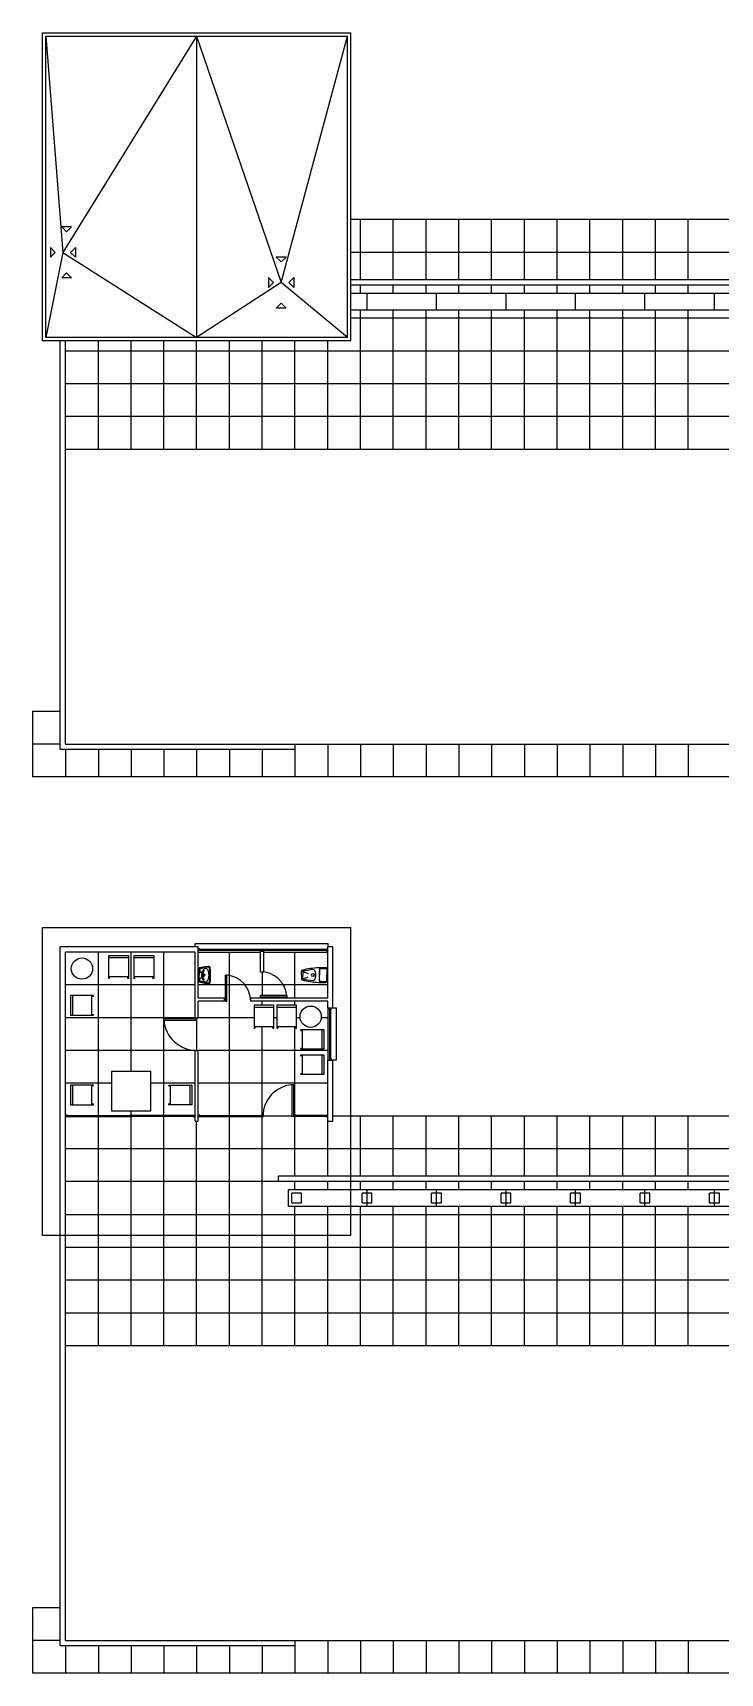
# Model space of a CAD drawing. Header units: inches. Extents: x -1 to 115, y -1 to 49.
# Drawn here: x -0.8 to 20.1, y -0.8 to 49.2 of the extents above; entities that cross this region are included whole.
import ezdxf

# ---------------------------------------------------------------- set-up
doc = ezdxf.new("R2010")
doc.units = ezdxf.units.IN
doc.header["$MEASUREMENT"] = 0
for name, color, linetype in [('Cancel', 30, 'CONTINUOUS'), ('Crystal', 4, 'CONTINUOUS'), ('Doors', 3, 'CONTINUOUS'), ('Flooring', 1, 'CONTINUOUS'), ('Furniture', 2, 'CONTINUOUS'), ('Projection', 5, 'CONTINUOUS'), ('Roof', 6, 'CONTINUOUS'), ('Walls', 7, 'CONTINUOUS')]:
    doc.layers.add(name, color=color, linetype=linetype)

msp = doc.modelspace()

# ---------------------------------------------------------------- linework, layer by layer
at = {"layer": 'Cancel'}
for p, q in [((4.26, 21.265), (4.21, 21.265)), ((4.21, 21.215), (4.21, 21.265)), ((4.26, 21.215), (4.21, 21.215)), ((4.26, 21.215), (4.26, 21.265)), ((8.11, 21.265), (8.16, 21.265)), ((8.11, 21.215), (8.11, 21.265)), ((8.11, 21.215), (8.16, 21.215)), ((8.16, 21.215), (8.16, 21.265)), ((8.215, 19.46), (8.265, 19.46)), ((8.215, 19.41), (8.215, 19.46)), ((8.215, 19.41), (8.265, 19.41)), ((8.265, 19.41), (8.265, 19.46)), ((8.215, 17.91), (8.215, 17.86)), ((8.215, 17.91), (8.265, 17.91)), ((8.215, 17.86), (8.265, 17.86)), ((8.265, 17.91), (8.265, 17.86)), ((0.21, 16.185), (0.16, 16.185)), ((0.16, 16.135), (0.16, 16.185)), ((0.21, 16.135), (0.16, 16.135)), ((0.21, 16.135), (0.21, 16.185)), ((2.135, 16.135), (2.135, 16.185)), ((2.185, 16.185), (2.135, 16.185)), ((2.185, 16.135), (2.135, 16.135)), ((2.185, 16.135), (2.185, 16.185)), ((4.06, 16.135), (4.06, 16.185)), ((4.06, 16.185), (4.11, 16.185)), ((4.06, 16.135), (4.11, 16.135)), ((4.11, 16.135), (4.11, 16.185)), ((4.21, 16.135), (4.21, 16.185)), ((4.26, 16.185), (4.21, 16.185)), ((4.26, 16.135), (4.21, 16.135)), ((4.26, 16.135), (4.26, 16.185)), ((6.135, 16.135), (6.135, 16.185)), ((6.135, 16.185), (6.185, 16.185)), ((6.135, 16.135), (6.185, 16.135)), ((6.185, 16.135), (6.185, 16.185)), ((7.185, 16.185), (7.135, 16.185)), ((7.135, 16.135), (7.135, 16.185)), ((7.185, 16.135), (7.135, 16.135)), ((7.185, 16.135), (7.185, 16.185)), ((8.11, 16.135), (8.11, 16.185)), ((8.11, 16.185), (8.16, 16.185)), ((8.11, 16.135), (8.16, 16.135)), ((8.16, 16.135), (8.16, 16.185))]:
    msp.add_line(p, q, dxfattribs=at)
at = {"layer": 'Crystal'}
for p, q in [((4.26, 21.255), (8.11, 21.255)), ((4.26, 21.225), (8.11, 21.225)), ((8.225, 17.91), (8.225, 19.41)), ((8.255, 17.91), (8.255, 19.41)), ((0.21, 16.175), (2.135, 16.175)), ((0.21, 16.145), (2.135, 16.145)), ((4.06, 16.175), (2.185, 16.175)), ((4.06, 16.145), (2.185, 16.145)), ((4.26, 16.175), (6.135, 16.175)), ((4.26, 16.145), (6.135, 16.145)), ((8.11, 16.175), (7.185, 16.175)), ((8.11, 16.145), (7.185, 16.145))]:
    msp.add_line(p, q, dxfattribs=at)
at = {"layer": 'Doors'}
for p, q in [((5.035, 19.66), (5.035, 20.46)), ((5.085, 20.46), (5.035, 20.46)), ((5.085, 19.66), (5.085, 20.46)), ((5.035, 19.66), (5.085, 19.66)), ((6.91, 19.835), (6.11, 19.835)), ((6.11, 19.785), (6.11, 19.835)), ((6.91, 19.785), (6.11, 19.785)), ((6.91, 19.835), (6.91, 19.785)), ((3.16, 19.136), (4.16, 19.136)), ((3.16, 19.086), (3.16, 19.136)), ((3.16, 19.086), (4.16, 19.086)), ((4.16, 19.086), (4.16, 19.136)), ((7.06, 17.11), (7.06, 16.16)), ((7.11, 17.11), (7.06, 17.11)), ((7.11, 17.11), (7.11, 16.16)), ((7.06, 16.16), (7.11, 16.16))]:
    msp.add_line(p, q, dxfattribs=at)
for centre, radius, start, end in [((6.107, 19.753), 0.807, 5.8412, 89.7899), ((5.003, 19.657), 0.807, 0.2101, 84.1588), ((4.162, 19.167), 1.006, 184.5923, 269.87), ((7.141, 16.157), 0.956, 94.8516, 179.855)]:
    msp.add_arc(centre, radius, start, end, dxfattribs=at)
at = {"layer": 'Flooring'}
for p, q in [((38.16, 43.51), (8.86, 43.51)), ((9.16, 41.67), (9.16, 43.51)), ((10.16, 41.67), (10.16, 43.51)), ((11.16, 41.67), (11.16, 43.51)), ((12.16, 41.67), (12.16, 43.51)), ((13.16, 41.67), (13.16, 43.51)), ((14.16, 41.67), (14.16, 43.51)), ((15.16, 41.67), (15.16, 43.51)), ((16.16, 41.67), (16.16, 43.51)), ((17.16, 41.67), (17.16, 43.51)), ((18.16, 41.67), (18.16, 43.51)), ((19.16, 41.67), (19.16, 43.51)), ((23.21, 42.51), (8.86, 42.51)), ((9.16, 41.26), (9.16, 41.51)), ((10.16, 41.26), (10.16, 41.51)), ((11.16, 41.26), (11.16, 41.51)), ((12.16, 41.26), (12.16, 41.51)), ((13.16, 41.26), (13.16, 41.51)), ((14.16, 41.26), (14.16, 41.51)), ((15.16, 41.26), (15.16, 41.51)), ((16.16, 41.26), (16.16, 41.51)), ((17.16, 41.26), (17.16, 41.51)), ((18.16, 41.26), (18.16, 41.51)), ((19.16, 41.26), (19.16, 41.51)), ((9.16, 36.51), (9.16, 40.76)), ((10.16, 36.51), (10.16, 40.76)), ((11.16, 36.51), (11.16, 40.76)), ((12.16, 36.51), (12.16, 40.76)), ((13.16, 36.51), (13.16, 40.76)), ((14.16, 36.51), (14.16, 40.76)), ((15.16, 36.51), (15.16, 40.76)), ((16.16, 36.51), (16.16, 40.76)), ((17.16, 36.51), (17.16, 40.76)), ((18.16, 36.51), (18.16, 40.76)), ((19.16, 36.51), (19.16, 40.76)), ((8.86, 40.51), (23.21, 40.51)), ((1.16, 36.51), (1.16, 39.81)), ((2.16, 36.51), (2.16, 39.81)), ((3.16, 36.51), (3.16, 39.81)), ((4.16, 36.51), (4.16, 39.81)), ((5.16, 36.51), (5.16, 39.81)), ((6.16, 36.51), (6.16, 39.81)), ((7.16, 36.51), (7.16, 39.81)), ((8.16, 36.51), (8.16, 39.81)), ((0.16, 39.51), (23.21, 39.51)), ((0.16, 38.51), (23.21, 38.51)), ((0.16, 37.51), (23.21, 37.51)), ((0.16, 36.51), (23.21, 36.51)), ((-0.84, 26.51), (-0.84, 28.51)), ((-0.84, 28.51), (0, 28.51)), ((0, 27.51), (-0.84, 27.51)), ((0.16, 27.35), (0.16, 26.51)), ((1.16, 27.35), (1.16, 26.51)), ((2.16, 27.35), (2.16, 26.51)), ((3.16, 27.35), (3.16, 26.51)), ((4.16, 27.35), (4.16, 26.51)), ((5.16, 27.35), (5.16, 26.51)), ((6.16, 27.35), (6.16, 26.51)), ((7.16, 27.51), (38.16, 27.51)), ((7.16, 27.51), (7.16, 26.51)), ((8.16, 27.51), (8.16, 26.51)), ((9.16, 27.51), (9.16, 26.51)), ((10.16, 27.51), (10.16, 26.51)), ((11.16, 27.51), (11.16, 26.51)), ((12.16, 27.51), (12.16, 26.51)), ((13.16, 27.51), (13.16, 26.51)), ((14.16, 27.51), (14.16, 26.51)), ((15.16, 27.51), (15.16, 26.51)), ((16.16, 27.51), (16.16, 26.51)), ((17.16, 27.51), (17.16, 26.51)), ((18.16, 27.51), (18.16, 26.51)), ((19.16, 27.51), (19.16, 26.51)), ((38.16, 26.51), (-0.84, 26.51)), ((1.16, 16.175), (1.16, 21.16)), ((2.16, 17.523), (2.16, 21.16)), ((3.16, 16.175), (3.16, 21.16)), ((4.21, 21.16), (6.11, 21.16)), ((5.16, 9.16), (5.16, 21.16)), ((6.21, 21.16), (8.16, 21.16)), ((7.16, 19.76), (7.16, 21.16)), ((6.16, 20.56), (6.16, 19.835)), ((4.11, 20.16), (0.16, 20.16)), ((5.035, 20.16), (4.21, 20.16)), ((8.16, 20.16), (5.085, 20.16)), ((6.16, 19.785), (6.16, 19.76)), ((6.16, 19.539), (6.16, 19.66)), ((7.16, 19.539), (7.16, 19.66)), ((4.11, 19.16), (0.16, 19.16)), ((4.16, 19.16), (4.16, 18.16)), ((5.912, 19.16), (4.21, 19.16)), ((6.611, 19.16), (6.512, 19.16)), ((7.315, 19.16), (7.211, 19.16)), ((8.16, 19.16), (7.962, 19.16)), ((8.16, 19.46), (8.16, 17.86)), ((6.16, 16.185), (6.16, 18.889)), ((7.16, 16.185), (7.16, 18.889)), ((4.11, 18.16), (0.16, 18.16)), ((8.16, 18.16), (4.21, 18.16)), ((1.56, 17.16), (0.16, 17.16)), ((4.11, 17.16), (2.76, 17.16)), ((8.16, 17.16), (4.21, 17.16)), ((1.16, 9.16), (1.16, 16.145)), ((2.16, 16.185), (2.16, 16.323)), ((2.16, 9.16), (2.16, 16.135)), ((3.16, 9.16), (3.16, 16.145)), ((6.16, 9.16), (6.16, 16.135)), ((7.135, 16.16), (6.185, 16.16)), ((7.16, 14.32), (7.16, 16.135)), ((38.16, 16.16), (8.32, 16.16)), ((9.16, 14.32), (9.16, 16.16)), ((10.16, 14.32), (10.16, 16.16)), ((11.16, 14.32), (11.16, 16.16)), ((12.16, 14.32), (12.16, 16.16)), ((13.16, 14.32), (13.16, 16.16)), ((14.16, 14.32), (14.16, 16.16)), ((15.16, 14.32), (15.16, 16.16)), ((16.16, 14.32), (16.16, 16.16)), ((17.16, 14.32), (17.16, 16.16)), ((18.16, 14.32), (18.16, 16.16)), ((19.16, 14.32), (19.16, 16.16)), ((4.16, 9.16), (4.16, 16)), ((8.16, 14.32), (8.16, 16)), ((36.96, 15.16), (0.16, 15.16)), ((6.66, 14.16), (0.16, 14.16)), ((7.16, 13.91), (7.16, 14.16)), ((8.16, 13.91), (8.16, 14.16)), ((9.16, 13.91), (9.16, 14.16)), ((10.16, 13.91), (10.16, 14.16)), ((11.16, 13.91), (11.16, 14.16)), ((12.16, 13.91), (12.16, 14.16)), ((13.16, 13.91), (13.16, 14.16)), ((14.16, 13.91), (14.16, 14.16)), ((15.16, 13.91), (15.16, 14.16)), ((16.16, 13.91), (16.16, 14.16)), ((17.16, 13.91), (17.16, 14.16)), ((18.16, 13.91), (18.16, 14.16)), ((19.16, 13.91), (19.16, 14.16)), ((0.16, 13.16), (43.92, 13.16)), ((7.16, 9.16), (7.16, 13.41)), ((8.16, 9.16), (8.16, 13.41)), ((9.16, 9.16), (9.16, 13.41)), ((10.16, 9.16), (10.16, 13.41)), ((11.16, 9.16), (11.16, 13.41)), ((12.16, 9.16), (12.16, 13.41)), ((13.16, 9.16), (13.16, 13.41)), ((14.16, 9.16), (14.16, 13.41)), ((15.16, 9.16), (15.16, 13.41)), ((16.16, 9.16), (16.16, 13.41)), ((17.16, 9.16), (17.16, 13.41)), ((18.16, 9.16), (18.16, 13.41)), ((19.16, 9.16), (19.16, 13.41)), ((0.16, 12.16), (30.145, 12.16)), ((0.16, 11.16), (30.145, 11.16)), ((0.16, 10.16), (30.145, 10.16)), ((0.16, 9.16), (30.145, 9.16)), ((-0.84, -0.84), (-0.84, 1.16)), ((-0.84, 1.16), (0, 1.16)), ((0, 0.16), (-0.84, 0.16)), ((0.16, 0), (0.16, -0.84)), ((1.16, 0), (1.16, -0.84)), ((2.16, 0), (2.16, -0.84)), ((3.16, 0), (3.16, -0.84)), ((4.16, 0), (4.16, -0.84)), ((5.16, 0), (5.16, -0.84)), ((6.16, 0), (6.16, -0.84)), ((7.16, 0.16), (38.16, 0.16)), ((7.16, 0.16), (7.16, -0.84)), ((8.16, 0.16), (8.16, -0.84)), ((9.16, 0.16), (9.16, -0.84)), ((10.16, 0.16), (10.16, -0.84)), ((11.16, 0.16), (11.16, -0.84)), ((12.16, 0.16), (12.16, -0.84)), ((13.16, 0.16), (13.16, -0.84)), ((14.16, 0.16), (14.16, -0.84)), ((15.16, 0.16), (15.16, -0.84)), ((16.16, 0.16), (16.16, -0.84)), ((17.16, 0.16), (17.16, -0.84)), ((18.16, 0.16), (18.16, -0.84)), ((19.16, 0.16), (19.16, -0.84)), ((38.16, -0.84), (-0.84, -0.84))]:
    msp.add_line(p, q, dxfattribs=at)
at = {"layer": 'Furniture'}
for p, q in [((22.36, 41.26), (8.86, 41.26)), ((9.36, 40.76), (9.36, 41.26)), ((11.48, 40.76), (11.48, 41.26)), ((13.6, 40.76), (13.6, 41.26)), ((15.72, 40.76), (15.72, 41.26)), ((17.84, 40.76), (17.84, 41.26)), ((19.96, 40.76), (19.96, 41.26)), ((8.86, 40.76), (22.36, 40.76)), ((1.476, 21.06), (2.076, 21.06)), ((1.476, 20.36), (1.476, 21.06)), ((2.076, 21.06), (2.076, 20.36)), ((2.252, 21.06), (2.852, 21.06)), ((2.252, 20.36), (2.252, 21.06)), ((2.852, 21.06), (2.852, 20.36)), ((1.476, 20.998), (2.076, 20.998)), ((2.252, 20.998), (2.852, 20.998)), ((4.235, 20.677), (4.235, 20.46)), ((4.41, 20.716), (4.238, 20.68)), ((4.415, 20.697), (4.239, 20.66)), ((4.259, 20.636), (4.259, 20.561)), ((4.356, 20.669), (4.269, 20.649)), ((4.272, 20.548), (4.302, 20.548)), ((4.527, 20.727), (4.41, 20.716)), ((4.518, 20.706), (4.412, 20.696)), ((7.355, 20.46), (7.355, 20.576)), ((7.395, 20.565), (7.395, 20.46)), ((7.397, 20.571), (7.562, 20.509)), ((7.912, 20.636), (7.912, 20.46)), ((7.931, 20.656), (8.135, 20.66)), ((8.135, 20.657), (8.135, 20.46)), ((2.076, 20.41), (1.476, 20.41)), ((1.501, 20.36), (1.476, 20.36)), ((1.501, 20.36), (1.501, 20.41)), ((2.051, 20.41), (2.051, 20.36)), ((2.076, 20.36), (2.051, 20.36)), ((2.852, 20.41), (2.252, 20.41)), ((2.277, 20.36), (2.252, 20.36)), ((2.277, 20.36), (2.277, 20.41)), ((2.827, 20.41), (2.827, 20.36)), ((2.852, 20.36), (2.827, 20.36)), ((4.235, 20.243), (4.235, 20.46)), ((4.41, 20.204), (4.238, 20.24)), ((4.415, 20.223), (4.239, 20.26)), ((4.259, 20.284), (4.259, 20.359)), ((4.356, 20.251), (4.269, 20.271)), ((4.272, 20.372), (4.302, 20.372)), ((4.373, 20.46), (4.333, 20.46)), ((4.386, 20.46), (4.381, 20.46)), ((4.383, 20.511), (4.383, 20.47)), ((4.383, 20.462), (4.383, 20.458)), ((4.383, 20.45), (4.383, 20.409)), ((4.434, 20.46), (4.394, 20.46)), ((4.527, 20.193), (4.41, 20.204)), ((4.518, 20.214), (4.412, 20.224)), ((7.355, 20.46), (7.355, 20.344)), ((7.395, 20.355), (7.395, 20.46)), ((7.397, 20.349), (7.562, 20.411)), ((7.742, 20.499), (7.683, 20.489)), ((7.742, 20.421), (7.683, 20.431)), ((7.742, 20.499), (7.742, 20.46)), ((7.742, 20.421), (7.742, 20.46)), ((7.912, 20.284), (7.912, 20.46)), ((7.931, 20.264), (8.135, 20.26)), ((8.135, 20.263), (8.135, 20.46)), ((1.01, 19.833), (0.31, 19.833)), ((0.31, 19.833), (0.31, 19.233)), ((0.372, 19.833), (0.372, 19.233)), ((0.96, 19.233), (0.96, 19.833)), ((1.01, 19.808), (0.96, 19.808)), ((1.01, 19.808), (1.01, 19.833)), ((6.512, 19.539), (5.912, 19.539)), ((5.912, 19.539), (5.912, 18.839)), ((6.512, 18.839), (6.512, 19.539)), ((7.211, 19.539), (6.611, 19.539)), ((6.611, 19.539), (6.611, 18.839)), ((7.211, 18.839), (7.211, 19.539)), ((0.31, 19.233), (1.01, 19.233)), ((0.96, 19.258), (1.01, 19.258)), ((1.01, 19.233), (1.01, 19.258)), ((6.512, 19.476), (5.912, 19.476)), ((7.211, 19.476), (6.611, 19.476)), ((5.912, 18.889), (6.512, 18.889)), ((5.912, 18.839), (5.937, 18.839)), ((5.937, 18.889), (5.937, 18.839)), ((6.487, 18.839), (6.487, 18.889)), ((6.487, 18.839), (6.512, 18.839)), ((6.611, 18.889), (7.211, 18.889)), ((6.611, 18.839), (6.636, 18.839)), ((6.636, 18.889), (6.636, 18.839)), ((7.186, 18.839), (7.186, 18.889)), ((7.186, 18.839), (7.211, 18.839)), ((7.339, 18.798), (8.039, 18.798)), ((7.339, 18.773), (7.339, 18.798)), ((7.339, 18.773), (7.389, 18.773)), ((7.389, 18.198), (7.389, 18.798)), ((7.976, 18.798), (7.976, 18.198)), ((8.039, 18.798), (8.039, 18.198)), ((7.389, 18.223), (7.339, 18.223)), ((7.339, 18.198), (7.339, 18.223)), ((8.039, 18.198), (7.339, 18.198)), ((7.339, 17.997), (7.339, 18.022)), ((7.339, 18.022), (8.039, 18.022)), ((7.389, 17.422), (7.389, 18.022)), ((7.976, 18.022), (7.976, 17.422)), ((8.039, 18.022), (8.039, 17.422)), ((1.56, 17.523), (1.56, 16.323)), ((2.76, 17.523), (1.56, 17.523)), ((2.76, 16.323), (2.76, 17.523)), ((7.339, 17.997), (7.389, 17.997)), ((0.31, 17.103), (0.31, 16.503)), ((1.01, 17.103), (0.31, 17.103)), ((0.372, 17.103), (0.372, 16.503)), ((0.96, 16.503), (0.96, 17.103)), ((1.01, 17.078), (0.96, 17.078)), ((1.01, 17.078), (1.01, 17.103)), ((3.31, 17.078), (3.31, 17.103)), ((3.31, 17.103), (4.01, 17.103)), ((3.31, 17.078), (3.36, 17.078)), ((3.36, 16.503), (3.36, 17.103)), ((3.947, 17.103), (3.947, 16.503)), ((4.01, 17.103), (4.01, 16.503)), ((7.339, 17.422), (7.339, 17.447)), ((7.389, 17.447), (7.339, 17.447)), ((8.039, 17.422), (7.339, 17.422)), ((0.96, 16.528), (1.01, 16.528)), ((1.01, 16.503), (1.01, 16.528)), ((3.31, 16.503), (3.31, 16.528)), ((3.36, 16.528), (3.31, 16.528)), ((0.31, 16.503), (1.01, 16.503)), ((1.56, 16.323), (2.76, 16.323)), ((4.01, 16.503), (3.31, 16.503)), ((22.36, 13.91), (6.96, 13.91)), ((6.96, 13.41), (6.96, 13.91)), ((7.06, 13.51), (7.06, 13.81)), ((7.36, 13.81), (7.06, 13.81)), ((7.36, 13.51), (7.36, 13.81)), ((9.21, 13.51), (9.21, 13.81)), ((9.51, 13.81), (9.21, 13.81)), ((9.36, 13.41), (9.36, 13.91)), ((9.51, 13.51), (9.51, 13.81)), ((11.33, 13.51), (11.33, 13.81)), ((11.63, 13.81), (11.33, 13.81)), ((11.48, 13.41), (11.48, 13.91)), ((11.63, 13.51), (11.63, 13.81)), ((13.45, 13.51), (13.45, 13.81)), ((13.75, 13.81), (13.45, 13.81)), ((13.6, 13.41), (13.6, 13.91)), ((13.75, 13.51), (13.75, 13.81)), ((15.57, 13.51), (15.57, 13.81)), ((15.87, 13.81), (15.57, 13.81)), ((15.72, 13.41), (15.72, 13.91)), ((15.87, 13.51), (15.87, 13.81)), ((17.69, 13.51), (17.69, 13.81)), ((17.99, 13.81), (17.69, 13.81)), ((17.84, 13.41), (17.84, 13.91)), ((17.99, 13.51), (17.99, 13.81)), ((19.81, 13.51), (19.81, 13.81)), ((20.11, 13.81), (19.81, 13.81)), ((19.96, 13.41), (19.96, 13.91)), ((20.11, 13.51), (20.11, 13.81)), ((6.96, 13.41), (22.36, 13.41)), ((7.06, 13.51), (7.36, 13.51)), ((9.21, 13.51), (9.51, 13.51)), ((11.33, 13.51), (11.63, 13.51)), ((13.45, 13.51), (13.75, 13.51)), ((15.57, 13.51), (15.87, 13.51)), ((17.69, 13.51), (17.99, 13.51)), ((19.81, 13.51), (20.11, 13.51))]:
    msp.add_line(p, q, dxfattribs=at)
for centre, radius in [((0.66, 20.66), 0.325), ((4.383, 20.46), 0.0236), ((4.383, 20.46), 0.0101), ((7.639, 19.189), 0.325)]:
    msp.add_circle(centre, radius, dxfattribs=at)
for centre, radius, start, end in [((4.238, 20.677), 0.00337, 101.9442, 180), ((4.272, 20.636), 0.0135, 102.9946, 180), ((4.272, 20.561), 0.0135, 180, 270), ((4.302, 20.534), 0.0135, 350.1342, 90), ((4.68, 20.46), 0.372, 168.8447, 191.1553), ((4.723, 20.46), 0.399, 167.962, 180), ((4.579, 20.491), 0.251, 152.7592, 167.962), ((4.723, 20.46), 0.378, 167.962, 180), ((4.579, 20.491), 0.23, 152.7592, 167.962), ((4.487, 20.538), 0.148, 128.8189, 152.7592), ((4.487, 20.538), 0.128, 146.3747, 152.7592), ((4.431, 20.608), 0.0576, 90, 128.8189), ((4.431, 20.608), 0.0576, 51.1811, 90), ((4.374, 20.538), 0.148, 27.2408, 51.1811), ((4.283, 20.491), 0.251, 12.038, 27.2408), ((4.518, 20.672), 0.0339, 353.349, 89.3465), ((4.525, 20.68), 0.0467, 355.1524, 87.5432), ((4.138, 20.46), 0.399, 0, 12.038), ((3.078, 20.461), 1.488, 0, 7.9713), ((3.008, 20.46), 1.578, 0, 7.8658), ((7.395, 20.574), 0.0402, 115.2731, 175.9525), ((8.053, 17.735), 2.953, 93.388, 103.2181), ((7.405, 20.565), 0.01, 101.7993, 180), ((8.217, 16.678), 3.981, 97.3568, 101.7993), ((7.714, 20.576), 0.05, 35.8252, 97.3568), ((7.574, 20.476), 0.222, 356.2142, 35.8252), ((8.047, 14.143), 6.543, 89.5167, 91.4708), ((9.395, 20.449), 1.501, 171.0275, 179.5851), ((7.932, 20.636), 0.02, 94.2682, 180), ((8.101, 20.651), 0.0341, 9.8279, 89.2959), ((4.238, 20.243), 0.00337, 180, 258.0558), ((4.272, 20.359), 0.0135, 90, 180), ((4.272, 20.284), 0.0135, 180, 257.0054), ((4.302, 20.386), 0.0135, 270, 9.8658), ((4.723, 20.46), 0.399, 180, 192.038), ((4.579, 20.429), 0.251, 192.038, 207.2408), ((4.723, 20.46), 0.378, 180, 192.038), ((4.579, 20.429), 0.23, 192.038, 207.2408), ((4.487, 20.382), 0.148, 207.2408, 231.1811), ((4.487, 20.382), 0.128, 207.2408, 216.4137), ((4.431, 20.312), 0.0576, 231.1811, 270), ((4.431, 20.312), 0.0576, 270, 308.8189), ((4.374, 20.382), 0.148, 308.8189, 332.7592), ((4.283, 20.429), 0.251, 332.7592, 347.962), ((4.518, 20.248), 0.0339, 270.6535, 6.651), ((4.525, 20.24), 0.0467, 272.4568, 4.8476), ((4.138, 20.46), 0.399, 347.962, 0), ((3.078, 20.459), 1.488, 352.0287, 0), ((3.008, 20.46), 1.578, 352.1342, 0), ((7.395, 20.346), 0.0402, 184.0475, 244.7269), ((8.053, 23.185), 2.953, 256.7819, 266.612), ((7.405, 20.355), 0.01, 180, 258.2007), ((8.217, 24.242), 3.981, 258.2007, 262.6432), ((7.683, 20.46), 0.0291, 90, 180), ((7.683, 20.46), 0.0291, 180, 270), ((7.714, 20.344), 0.05, 262.6432, 324.1748), ((7.574, 20.444), 0.222, 324.1748, 3.7858), ((8.047, 26.777), 6.543, 268.5292, 270.4833), ((9.395, 20.471), 1.501, 180.4149, 188.9725), ((7.932, 20.284), 0.02, 180, 265.7318), ((8.101, 20.269), 0.0341, 270.7041, 350.1721)]:
    msp.add_arc(centre, radius, start, end, dxfattribs=at)
at = {"layer": 'Projection'}
for p, q in [((-0.54, 12.51), (-0.54, 21.91)), ((-0.54, 21.91), (8.86, 21.91)), ((8.86, 12.51), (8.86, 21.91)), ((8.86, 12.51), (-0.54, 12.51))]:
    msp.add_line(p, q, dxfattribs=at)
at = {"layer": 'Roof'}
for p, q in [((-0.54, 49.21), (8.86, 49.21)), ((-0.54, 39.81), (-0.54, 49.21)), ((-0.44, 39.91), (-0.44, 49.11)), ((-0.44, 49.11), (8.76, 49.11)), ((-0.44, 49.11), (0.08, 42.51)), ((4.16, 49.11), (0.08, 42.51)), ((4.16, 49.11), (4.16, 39.91)), ((4.16, 49.11), (6.74, 41.59)), ((6.74, 41.59), (8.76, 49.11)), ((8.76, 39.91), (8.76, 49.11)), ((8.86, 39.81), (8.86, 49.21)), ((0.343, 43.288), (0.043, 43.288)), ((0.043, 43.288), (0.193, 43.138)), ((0.343, 43.288), (0.193, 43.138)), ((-0.304, 42.66), (-0.304, 42.36)), ((-0.304, 42.66), (-0.154, 42.51)), ((0.464, 42.66), (0.314, 42.51)), ((0.464, 42.66), (0.464, 42.36)), ((0.08, 42.51), (-0.44, 39.91)), ((-0.304, 42.36), (-0.154, 42.51)), ((0.08, 42.51), (4.16, 39.91)), ((0.464, 42.36), (0.314, 42.51)), ((6.89, 42.368), (6.59, 42.368)), ((6.59, 42.368), (6.74, 42.218)), ((6.89, 42.368), (6.74, 42.218)), ((0.043, 41.732), (0.193, 41.882)), ((0.343, 41.732), (0.043, 41.732)), ((0.343, 41.732), (0.193, 41.882)), ((6.74, 41.59), (4.16, 39.91)), ((6.356, 41.74), (6.356, 41.44)), ((6.356, 41.74), (6.506, 41.59)), ((6.356, 41.44), (6.506, 41.59)), ((8.76, 39.91), (6.74, 41.59)), ((7.124, 41.74), (6.974, 41.59)), ((7.124, 41.44), (6.974, 41.59)), ((7.124, 41.74), (7.124, 41.44)), ((6.59, 40.812), (6.74, 40.962)), ((6.89, 40.812), (6.59, 40.812)), ((6.89, 40.812), (6.74, 40.962)), ((8.86, 39.81), (-0.54, 39.81)), ((8.76, 39.91), (-0.44, 39.91))]:
    msp.add_line(p, q, dxfattribs=at)
at = {"layer": 'Walls'}
for p, q in [((23.21, 41.67), (8.86, 41.67)), ((23.21, 41.51), (8.86, 41.51)), ((0, 27.35), (0, 39.81)), ((0.16, 27.51), (0.16, 39.81)), ((0, 27.35), (7.16, 27.35)), ((0.16, 27.51), (7.16, 27.51)), ((7.16, 27.51), (7.16, 27.35)), ((0, 0), (0, 21.32)), ((4.21, 21.32), (0, 21.32)), ((0.16, 0.16), (0.16, 21.16)), ((4.11, 21.16), (0.16, 21.16)), ((4.11, 21.32), (4.11, 21.42)), ((4.11, 21.42), (8.16, 21.42)), ((4.11, 19.16), (4.11, 21.16)), ((4.21, 19.76), (4.21, 21.32)), ((6.11, 20.56), (6.11, 21.19)), ((6.11, 21.19), (6.21, 21.19)), ((6.21, 20.56), (6.21, 21.19)), ((8.16, 21.42), (8.16, 21.32)), ((8.32, 21.32), (8.16, 21.32)), ((8.16, 19.76), (8.16, 21.32)), ((8.32, 19.46), (8.32, 21.32)), ((6.11, 20.56), (6.21, 20.56)), ((5.01, 19.76), (4.21, 19.76)), ((4.21, 19.16), (4.21, 19.66)), ((5.01, 19.66), (4.21, 19.66)), ((5.01, 19.66), (5.01, 19.76)), ((8.16, 19.76), (5.81, 19.76)), ((5.81, 19.66), (5.81, 19.76)), ((8.16, 19.66), (5.81, 19.66)), ((8.16, 19.46), (8.16, 19.66)), ((4.11, 19.16), (4.21, 19.16)), ((8.16, 19.46), (8.32, 19.46)), ((8.32, 19.46), (8.42, 19.46)), ((8.42, 19.46), (8.42, 17.86)), ((4.11, 16), (4.11, 18.16)), ((4.11, 18.16), (4.21, 18.16)), ((4.21, 16), (4.21, 18.16)), ((8.16, 16), (8.16, 17.86)), ((8.16, 17.86), (8.32, 17.86)), ((8.32, 16), (8.32, 17.86)), ((8.42, 17.86), (8.32, 17.86)), ((4.11, 16), (4.21, 16)), ((8.16, 16), (8.32, 16)), ((25.49, 14.32), (6.66, 14.32)), ((6.66, 14.16), (6.66, 14.32)), ((25.49, 14.16), (6.66, 14.16)), ((0, 0), (7.16, 0)), ((0.16, 0.16), (7.16, 0.16)), ((7.16, 0.16), (7.16, 0))]:
    msp.add_line(p, q, dxfattribs=at)

doc.saveas('drawing.dxf')
